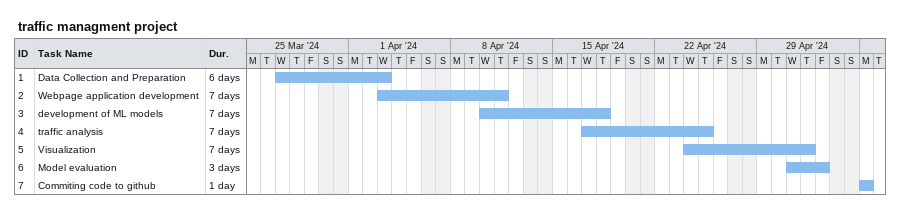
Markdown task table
traffic managment project

| ID | Task | Duration | Start | Finish |
|---|---|---|---|---|
| 1 | Data Collection and Preparation | 6d | 2024-03-27 | 2024-04-03 |
| 2 | Webpage application development | 7d | 2024-04-03 | 2024-04-11 |
| 3 | development of ML models | 7d | 2024-04-10 | 2024-04-18 |
| 4 | traffic analysis | 7d | 2024-04-17 | 2024-04-25 |
| 5 | Visualization | 7d | 2024-04-24 | 2024-05-02 |
| 6 | Model evaluation | 3d | 2024-05-01 | 2024-05-03 |
| 7 | Commiting code to github | 1d | 2024-05-06 | 2024-05-06 |
